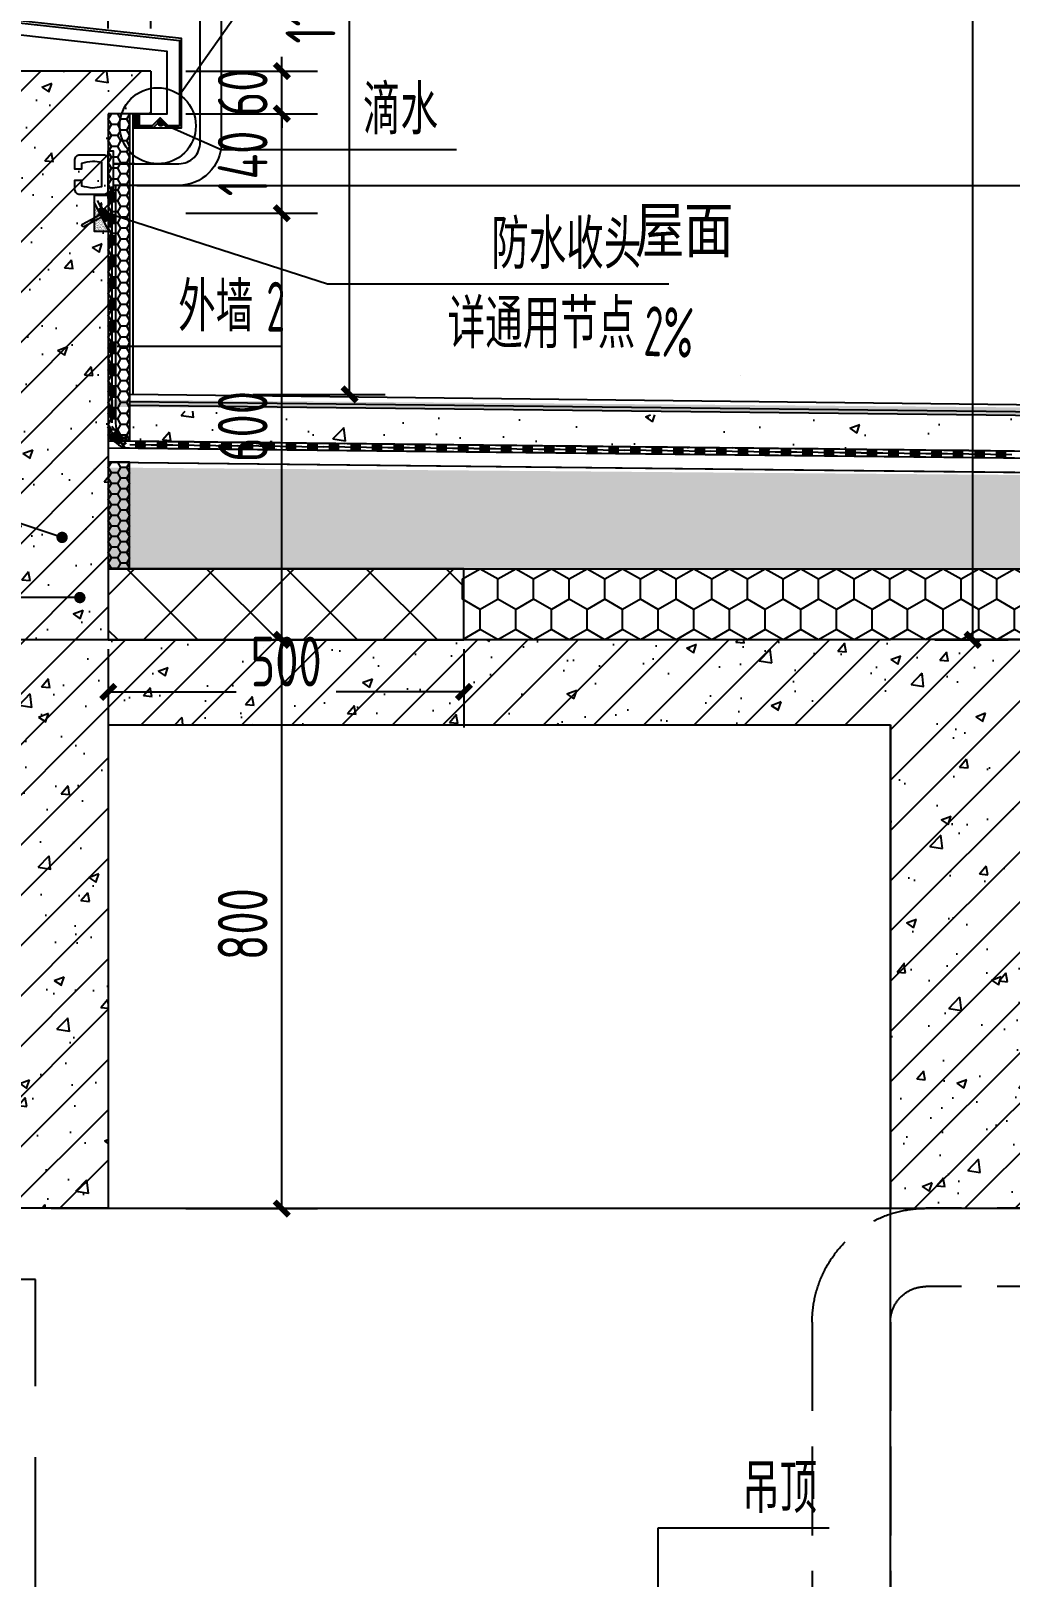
# Model space of a CAD drawing. Extents: x 198753 to 882193, y -399300 to 132460.
# Drawn here: x 381779 to 383156, y -191102 to -188927 of the extents above; entities that cross this region are included whole.
import ezdxf
from ezdxf.enums import TextEntityAlignment as Align

# ---------------------------------------------------------------- set-up
doc = ezdxf.new("R2010")
doc.units = 0
doc.header["$LTSCALE"] = 1000
doc.header["$MEASUREMENT"] = 0
doc.linetypes.add('DASH', pattern=[0.35, 0.25, -0.1])
doc.linetypes.add('DOTE', pattern=[2.42, 2, -0.2, 0.02, -0.2])
for name, color, linetype in [('00-图签', 7, 'Continuous'), ('01-标注_尺寸', 124, 'Continuous'), ('01-标注_符号', 200, 'Continuous'), ('02-TEXT_标注', 130, 'Continuous'), ('05-填充_天正', 26, 'Continuous'), ('A-0-房间名称', 7, 'Continuous'), ('A-D-金属剖线', 200, 'Continuous'), ('A-E_栏杆', 232, 'Continuous'), ('A-O_屋面', 201, 'Continuous'), ('A-O_防水层', 222, 'Continuous'), ('A-STR-面层', 191, 'Continuous'), ('A-SUR_保温', 222, 'Continuous'), ('A-TECH_结构', 21, 'Continuous'), ('A_AXIS-轴线', 36, 'DOTE'), ('A_STR-砼墙', 51, 'Continuous'), ('A_STR-砼柱', 51, 'Continuous'), ('D_铝板', 181, 'Continuous')]:
    doc.layers.add(name, color=color, linetype=linetype)
doc.styles.add('_TCH_DIM', font='ROS1', dxfattribs={"width": 0.8, "bigfont": 'JD'})
doc.styles.add('_TCH_DIM_T3', font='ROS1', dxfattribs={"width": 0.8, "bigfont": 'JD'})
doc.styles.add('_TCH_LABEL', font='STXIHEI.TTF', dxfattribs={"width": 0.75})
doc.styles.add('_TCH_SPACE', font='STXIHEI.TTF', dxfattribs={"width": 0.75, "height": 5})
doc.dimstyles.new('_TCH_ARCH&&20', dxfattribs={"dimtxt": 70, "dimasz": 20, "dimexe": 50, "dimexo": 60, "dimgap": 20, "dimtad": 1, "dimdec": 0, "dimzin": 0, "dimdsep": 46, "dimtxsty": '_TCH_DIM_T3', "dimblk": 'ARCHTICK', "dimcen": 0.09, "dimclrt": 4, "dimazin": 2, "dimtfac": 1, "dimtdec": 0, "dimtix": 1, "dimtmove": 2, "dimatfit": 3, "dimfxl": 0, "dimtolj": 1, "dimtzin": 0, "dimarcsym": 0})
pattern_1 = [(45, (0, 0), (-35.355339, 35.355339), []), (50, (0, 0), (143.452037, -12.550427), [15, -165]), (355, (0, 0), (-27.750267, 150.438427), [12, -132]), (100.4514, (11.95, -1.05), (115.701876, 137.88791), [12.74804, -140.22842]), (46.1842, (0, 40), (213.44821, -33.1038), [22.5, -247.5]), (96.6356, (17.79, 37.24), (186.93254, 194.82357), [19.12206, -210.3426]), (351.1842, (0, 40), (186.93239, 194.82372), [18, -198]), (21, (20, 30), (119.38141, -80.523778), [15, -165]), (326, (20, 30), (48.663066, 145.03001), [12, -132]), (71.4514, (29.95, 23.29), (168.044526, 64.5061), [12.74804, -140.22842]), (37.5, (0, 0), (2.431971, 66.578771), [0, -130.4, 0, -134, 0, -132.5]), (7.5, (0, 0), (52.613907, 78.882342), [0, -76.4, 0, -127.4, 0, -50.5]), (327.5, (-44.6, 0), (106.764487, -4.5109743), [0, -50, 0, -156, 0, -207]), (317.5, (-64.6, 0), (116.637234, 20.020996), [0, -65, 0, -103.6, 0, -147])]

# ---------------------------------------------------------------- blocks, each defined once
blk = doc.blocks.new('_ArchTick')
at = {"color": 0, "linetype": 'ByBlock', "const_width": 0.4}
blk.add_lwpolyline([(-0.5, -0.5), (0.5, 0.5)], dxfattribs=at)
blk = doc.blocks.new('*D2115')
at = {"layer": '01-标注_尺寸', "color": 0, "lineweight": -2, "transparency": 16777216}
for p, q in [((0, -13.3), (0, -123.3)), ((500, -13.3), (500, -123.3)), ((0, -73.3), (179.6, -73.3)), ((500, -73.3), (320.4, -73.3))]:
    blk.add_line(p, q, dxfattribs=at)
at = {"layer": 'Defpoints', "color": 0, "transparency": 16777216}
for p in [(0, 46.7), (500, 46.7), (500, -73.3)]:
    blk.add_point(p, dxfattribs=at)
at = {"layer": '01-标注_尺寸', "color": 0, "lineweight": -2, "transparency": 16777216, "xscale": 20, "yscale": 20, "zscale": 20, "rotation": 180}
blk.add_blockref('_ArchTick', (0, -73.3), dxfattribs=at)
at = {"layer": '01-标注_尺寸', "color": 0, "lineweight": -2, "transparency": 16777216, "xscale": 20, "yscale": 20, "zscale": 20}
blk.add_blockref('_ArchTick', (500, -73.3), dxfattribs=at)
at = {"layer": '01-标注_尺寸', "color": 4, "transparency": 16777216, "insert": (250, -30.6), "char_height": 70, "attachment_point": 5, "style": '_TCH_DIM_T3'}
blk.add_mtext('\\A1;500', dxfattribs=at)
blk = doc.blocks.new('$LinePat$聚苯板')
at = {"color": 0}
for p, q in [((14.8, -8.6), (0, 0)), ((29.7, 0), (14.8, -8.6)), ((14.8, -8.6), (14.8, -25.7)), ((14.8, -25.7), (0, -34.3)), ((29.7, -34.3), (14.8, -25.7)), ((0, -34.3), (0, -51.4)), ((0, -51.4), (14.8, -60)), ((14.8, -60), (29.7, -51.4))]:
    blk.add_line(p, q, dxfattribs=at)
blk = doc.blocks.new('$LinePat$防水层2')
at = {"color": 0}
blk.add_line((0, 0), (600, 0), dxfattribs=at)
blk.add_solid([(150, 0), (450, 0), (150, -100), (450, -100)], dxfattribs=at)
blk = doc.blocks.new('iutgoire')
at = {"layer": '01-标注_符号'}
for p, q in [((278.3, -73.3), (497.4, 237.6)), ((497.4, 237.6), (1111.1, 237.6)), ((1311.1, 237.6), (1111.1, 237.6)), ((251.9, -112.9), (336.9, -150.1)), ((336.9, -150.1), (667.8, -150.1))]:
    blk.add_line(p, q, dxfattribs=at)
blk.add_lwpolyline([(-6.6, 80.1, 0, 0, 0), (123.4, 64, 16, 0, 0), (182.9, 56.6, 0, 0, 0)], format="xyseb", dxfattribs=at)
at = {"layer": '01-标注_符号', "const_width": 5.33}
blk.add_lwpolyline([(249.5, -111.8, 1), (254.3, -114, 1)], format="xyb", close=True, dxfattribs=at)
at = {"layer": '01-标注_符号'}
for centre, radius in [((1211.1, 237.6), 100), ((247.5, -117), 53.5)]:
    blk.add_circle(centre, radius, dxfattribs=at)
at = {"layer": 'A-D-金属剖线', "const_width": 10}
for points in [[(-117, 50.3), (-117, 30.3)], [(218, -100), (218, -120)]]:
    blk.add_lwpolyline(points, dxfattribs=at)
at = {"layer": 'A-D-金属剖线'}
for points in [[(213, -120), (281, -120), (281, 5.9), (-122, 50)], [(-122, 47.1), (278, 3.2), (278, -117)], [(213, -100), (261, -100), (261, -12.5), (-122, 30.3)], [(278, -117), (262.2, -117), (251, -105.8), (239.8, -117), (213, -117)], [(281, -120), (261, -120), (251, -110), (241, -120), (213, -120)]]:
    blk.add_lwpolyline(points, dxfattribs=at)
at = {"layer": '02-TEXT_标注', "style": '_TCH_DIM'}
for s, height, width, p in [('女儿墙上封铝板做法', 69.46, 0.8, (545.3, 263.4)), ('参', 69.5, 0.8, (804.1, 146.6)), ('97J103-1', 70, 0.64, (866.1, 146.6)), ('滴水', 69.46, 0.8, (536.1, -129.1))]:
    blk.add_text(s, height=height, dxfattribs=dict(at, width=width)).set_placement(p)
for s, p, p2 in [('-', (1197, 256), (1225.3, 256)), ('8', (1197, 166.2), (1225.3, 166.2))]:
    blk.add_text(s, height=53, dxfattribs=at).set_placement(p, p2, align=Align.FIT)
at = {"layer": '02-TEXT_标注', "style": '_TCH_DIM', "width": 0.64}
blk.add_text('10%', height=70, rotation=352.9353, dxfattribs=at).set_placement((50, 94.2))
blk = doc.blocks.new('*D2165')
at = {"layer": '01-标注_尺寸', "color": 0, "lineweight": -2, "transparency": 16777216}
for p, q in [((203.3, 940.8), (389.4, 940.8)), ((339.4, -159.2), (339.4, 940.8)), ((203.3, -159.2), (389.4, -159.2))]:
    blk.add_line(p, q, dxfattribs=at)
at = {"layer": 'Defpoints', "color": 0, "transparency": 16777216}
for p in [(143.3, 940.8), (339.4, 940.8), (143.3, -159.2)]:
    blk.add_point(p, dxfattribs=at)
at = {"layer": '01-标注_尺寸', "color": 0, "lineweight": -2, "transparency": 16777216, "xscale": 20, "yscale": 20, "zscale": 20}
for p, rotation in [((339.4, 940.8), 90), ((339.4, -159.2), 270)]:
    blk.add_blockref('_ArchTick', p, dxfattribs=dict(at, rotation=rotation))
at = {"layer": '01-标注_尺寸', "color": 4, "transparency": 16777216, "insert": (284.4, 390.8), "char_height": 70, "attachment_point": 5, "rotation": 90, "style": '_TCH_DIM_T3'}
blk.add_mtext('\\A1;1100', dxfattribs=at)
blk = doc.blocks.new('*U293')
at = {"layer": 'A-STR-面层', "linetype": 'DASH', "ltscale": 0.5}
for points in [[(7893.7, 16587.4), (7954.2, 16587.4), (8038.7, 16441.1), (8038.7, 15702.4, 0.414214), (8198.7, 15542.4), (8948.7, 15542.4, -0.414214), (8998.7, 15492.4), (8998.7, 2069.7, 0.414214), (9158.7, 1909.7), (9808.7, 1909.7)], [(8293.7, 16587.4), (8233.2, 16587.4), (8148.7, 16441.1), (8148.7, 15702.4, 0.414214), (8198.7, 15652.4), (8948.7, 15652.4, -0.414214), (9108.7, 15492.4), (9108.7, 2069.7, 0.414214), (9158.7, 2019.7), (9808.7, 2019.7)]]:
    blk.add_lwpolyline(points, format="xyb", dxfattribs=at)
blk = doc.blocks.new('dsafdsg')
for p, q in [((-2.4, -1.8), (-4, 4)), ((-4, 4), (6.3, -6.1)), ((0.5, -4.6), (6.3, -6.1))]:
    blk.add_line(p, q)
for points in [[(-10.7, 8.9), (-10.6, 4.8), (7.3, -12.6), (11.2, -12.3)], [(-9.7, 8.9), (-9.6, 5.2), (-4.9, 0.6)], [(-26.5, -29.5), (-26.6, -26.7), (-2.4, -1.8), (0.5, -4.6), (-23.7, -29.5), (-26.5, -29.5)], [(-4.2, -0.1), (2.3, -6.3)], [(3, -7), (7.7, -11.6), (11.2, -11.3)]]:
    blk.add_lwpolyline(points)
for centre, start, end in [((-10.2, 8.9), 0.813, 180.813), ((-4.5, 0.3), 315.813, 135.813), ((2.7, -6.7), 315.813, 135.813), ((11.2, -11.8), 270.813, 90.813)]:
    blk.add_arc(centre, 0.5, start, end)
blk = doc.blocks.new('*D1774')
at = {"layer": '01-标注_尺寸', "color": 0, "lineweight": -2, "transparency": 16777216}
for p, q in [((383050, -187283.3), (383153.3, -187283.3)), ((383103.3, -189783.7), (383103.3, -187283.3)), ((383050, -189783.7), (383153.3, -189783.7))]:
    blk.add_line(p, q, dxfattribs=at)
at = {"layer": 'Defpoints', "color": 0, "transparency": 16777216}
for p in [(382990, -187283.3), (383103.3, -187283.3), (382990, -189783.7)]:
    blk.add_point(p, dxfattribs=at)
at = {"layer": '01-标注_尺寸', "color": 0, "lineweight": -2, "transparency": 16777216, "xscale": 20, "yscale": 20, "zscale": 20}
for p, rotation in [((383103.3, -187283.3), 90), ((383103.3, -189783.7), 270)]:
    blk.add_blockref('_ArchTick', p, dxfattribs=dict(at, rotation=rotation))
at = {"layer": '01-标注_尺寸', "color": 4, "transparency": 16777216, "insert": (383048.3, -188533.5), "char_height": 70, "attachment_point": 5, "rotation": 90, "style": '_TCH_DIM_T3'}
blk.add_mtext('\\A1;2500', dxfattribs=at)
blk = doc.blocks.new('*D1775')
at = {"layer": '01-标注_尺寸', "color": 0, "lineweight": -2, "transparency": 16777216}
for p, q in [((381996.5, -189783.7), (382181.7, -189783.7)), ((382131.7, -190583.7), (382131.7, -189783.7)), ((381996.5, -190583.7), (382181.7, -190583.7))]:
    blk.add_line(p, q, dxfattribs=at)
at = {"layer": 'Defpoints', "color": 0, "transparency": 16777216}
for p in [(381936.5, -189783.7), (382131.7, -189783.7), (381936.5, -190583.7)]:
    blk.add_point(p, dxfattribs=at)
at = {"layer": '01-标注_尺寸', "color": 0, "lineweight": -2, "transparency": 16777216, "xscale": 20, "yscale": 20, "zscale": 20}
for p, rotation in [((382131.7, -189783.7), 90), ((382131.7, -190583.7), 270)]:
    blk.add_blockref('_ArchTick', p, dxfattribs=dict(at, rotation=rotation))
at = {"layer": '01-标注_尺寸', "color": 4, "transparency": 16777216, "insert": (382076.7, -190183.7), "char_height": 70, "attachment_point": 5, "rotation": 90, "style": '_TCH_DIM_T3'}
blk.add_mtext('\\A1;800', dxfattribs=at)
blk = doc.blocks.new('*D1776')
at = {"layer": '01-标注_尺寸', "color": 0, "lineweight": -2, "transparency": 16777216}
for p, q in [((381996.5, -189183.7), (382181.7, -189183.7)), ((382131.7, -189783.7), (382131.7, -189183.7)), ((381996.5, -189783.7), (382181.7, -189783.7))]:
    blk.add_line(p, q, dxfattribs=at)
at = {"layer": 'Defpoints', "color": 0, "transparency": 16777216}
for p in [(381936.5, -189183.7), (382131.7, -189183.7), (381936.5, -189783.7)]:
    blk.add_point(p, dxfattribs=at)
at = {"layer": '01-标注_尺寸', "color": 0, "lineweight": -2, "transparency": 16777216, "xscale": 20, "yscale": 20, "zscale": 20}
for p, rotation in [((382131.7, -189183.7), 90), ((382131.7, -189783.7), 270)]:
    blk.add_blockref('_ArchTick', p, dxfattribs=dict(at, rotation=rotation))
at = {"layer": '01-标注_尺寸', "color": 4, "transparency": 16777216, "insert": (382076.7, -189483.7), "char_height": 70, "attachment_point": 5, "rotation": 90, "style": '_TCH_DIM_T3'}
blk.add_mtext('\\A1;600', dxfattribs=at)
blk = doc.blocks.new('*D1777')
at = {"layer": '01-标注_尺寸', "color": 0, "lineweight": -2, "transparency": 16777216}
for p, q in [((381996.5, -189043.7), (382181.7, -189043.7)), ((382131.7, -189183.7), (382131.7, -189043.7)), ((381996.5, -189183.7), (382181.7, -189183.7))]:
    blk.add_line(p, q, dxfattribs=at)
at = {"layer": 'Defpoints', "color": 0, "transparency": 16777216}
for p in [(381936.5, -189043.7), (382131.7, -189043.7), (381936.5, -189183.7)]:
    blk.add_point(p, dxfattribs=at)
at = {"layer": '01-标注_尺寸', "color": 0, "lineweight": -2, "transparency": 16777216, "xscale": 20, "yscale": 20, "zscale": 20}
for p, rotation in [((382131.7, -189043.7), 90), ((382131.7, -189183.7), 270)]:
    blk.add_blockref('_ArchTick', p, dxfattribs=dict(at, rotation=rotation))
at = {"layer": '01-标注_尺寸', "color": 4, "transparency": 16777216, "insert": (382076.7, -189113.7), "char_height": 70, "attachment_point": 5, "rotation": 90, "style": '_TCH_DIM_T3'}
blk.add_mtext('\\A1;140', dxfattribs=at)
blk = doc.blocks.new('*D1778')
at = {"layer": '01-标注_尺寸', "color": 0, "lineweight": -2, "transparency": 16777216}
for p, q in [((382131.7, -188983.7), (382131.7, -188963.7)), ((381996.5, -188983.7), (382181.7, -188983.7)), ((382131.7, -189043.7), (382131.7, -188983.7)), ((381996.5, -189043.7), (382181.7, -189043.7)), ((382131.7, -189043.7), (382131.7, -189063.7))]:
    blk.add_line(p, q, dxfattribs=at)
at = {"layer": 'Defpoints', "color": 0, "transparency": 16777216}
for p in [(381936.5, -188983.7), (382131.7, -188983.7), (381936.5, -189043.7)]:
    blk.add_point(p, dxfattribs=at)
at = {"layer": '01-标注_尺寸', "color": 0, "lineweight": -2, "transparency": 16777216, "xscale": 20, "yscale": 20, "zscale": 20}
for p, rotation in [((382131.7, -188983.7), 270), ((382131.7, -189043.7), 90)]:
    blk.add_blockref('_ArchTick', p, dxfattribs=dict(at, rotation=rotation))
at = {"layer": '01-标注_尺寸', "color": 4, "transparency": 16777216, "insert": (382076.7, -189013.7), "char_height": 70, "attachment_point": 5, "rotation": 90, "style": '_TCH_DIM_T3'}
blk.add_mtext('\\A1;60', dxfattribs=at)
blk = doc.blocks.new('*D2057')
at = {"layer": '01-标注_尺寸', "color": 0, "lineweight": -2, "transparency": 16777216}
for p, q in [((381687.5, -188923.7), (381687.5, -188714.1)), ((381887.7, -188923.7), (381887.7, -188714.1)), ((381687.5, -188764.1), (381887.7, -188764.1))]:
    blk.add_line(p, q, dxfattribs=at)
at = {"layer": 'Defpoints', "color": 0, "transparency": 16777216}
for p in [(381887.7, -188764.1), (381687.5, -188983.7), (381887.7, -188983.7)]:
    blk.add_point(p, dxfattribs=at)
at = {"layer": '01-标注_尺寸', "color": 0, "lineweight": -2, "transparency": 16777216, "xscale": 20, "yscale": 20, "zscale": 20, "rotation": 180}
blk.add_blockref('_ArchTick', (381687.5, -188764.1), dxfattribs=at)
at = {"layer": '01-标注_尺寸', "color": 0, "lineweight": -2, "transparency": 16777216, "xscale": 20, "yscale": 20, "zscale": 20}
blk.add_blockref('_ArchTick', (381887.7, -188764.1), dxfattribs=at)
at = {"layer": '01-标注_尺寸', "color": 4, "transparency": 16777216, "insert": (381787.6, -188709.1), "char_height": 70, "attachment_point": 5, "style": '_TCH_DIM_T3'}
blk.add_mtext('\\A1;200', dxfattribs=at)
blk = doc.blocks.new('*D2058')
at = {"layer": '01-标注_尺寸', "color": 0, "lineweight": -2, "transparency": 16777216}
for p, q in [((381887.7, -188923.7), (381887.7, -188714.1)), ((381947.7, -188923.7), (381947.7, -188714.1)), ((381887.7, -188764.1), (381867.7, -188764.1)), ((381887.7, -188764.1), (381947.7, -188764.1)), ((381947.7, -188764.1), (381967.7, -188764.1))]:
    blk.add_line(p, q, dxfattribs=at)
at = {"layer": 'Defpoints', "color": 0, "transparency": 16777216}
for p in [(381947.7, -188764.1), (381887.7, -188983.7), (381947.7, -188983.7)]:
    blk.add_point(p, dxfattribs=at)
at = {"layer": '01-标注_尺寸', "color": 0, "lineweight": -2, "transparency": 16777216, "xscale": 20, "yscale": 20, "zscale": 20}
blk.add_blockref('_ArchTick', (381887.7, -188764.1), dxfattribs=at)
at = {"layer": '01-标注_尺寸', "color": 0, "lineweight": -2, "transparency": 16777216, "xscale": 20, "yscale": 20, "zscale": 20, "rotation": 180}
blk.add_blockref('_ArchTick', (381947.7, -188764.1), dxfattribs=at)
at = {"layer": '01-标注_尺寸', "color": 4, "transparency": 16777216, "insert": (381917.7, -188709.1), "char_height": 70, "attachment_point": 5, "style": '_TCH_DIM_T3'}
blk.add_mtext('\\A1;60', dxfattribs=at)
blk = doc.blocks.new('dfsgfdgh')
at = {"transparency": 33554641}
h = blk.add_hatch(dxfattribs=at)
h.set_pattern_fill('ANSI37', color=26, scale=50)
h.set_pattern_definition([(45, (4580, -17100), (-56.1266, 56.1266), []), (135, (4580, -17100), (-56.1266, -56.1266), [])])
h.paths.add_polyline_path([(0, 0), (500, 0), (500, 100), (0, 100)])
at = {"color": 26}
blk.add_lwpolyline([(0, 0), (500, 0), (500, 100), (0, 100)], close=True, dxfattribs=at)
at = {"layer": '01-标注_尺寸'}
dim = blk.add_linear_dim(base=(500, -73.3), p1=(0, 46.7), p2=(500, 46.7), angle=360, dimstyle='_TCH_ARCH&&20', dxfattribs=at)
dim.commit()
dim.dimension.update_dxf_attribs({"geometry": '*D2115', "text_midpoint": (250, -30.6), "dimtype": 161})
blk = doc.blocks.new('JDLASKJDLAKSDJ')
at = {"layer": '05-填充_天正'}
h = blk.add_hatch(dxfattribs=at)
h.set_pattern_fill('钢筋混凝土', color=256, scale=20, style=0)
h.set_pattern_definition(pattern_1)
h.paths.add_polyline_path([(384942.8, -188983.7), (384942.8, -189043.7), (385202.8, -189043.7), (385202.8, -188983.7)])
h = blk.add_hatch(dxfattribs=at)
h.set_pattern_fill('钢筋混凝土', color=256, scale=20, style=0)
h.set_pattern_definition(pattern_1)
h.paths.add_polyline_path([(385142.8, -189043.7), (384942.8, -189043.7), (384942.8, -189903.4), (385042.7, -189873.4), (385142.8, -189783.4)])
h = blk.add_hatch(dxfattribs=at)
h.set_pattern_fill('钢筋混凝土', color=256, scale=20, style=0)
h.set_pattern_definition(pattern_1)
h.paths.add_polyline_path([(386242.6, -189903.4), (386242.6, -189783.4), (385142.8, -189783.4), (385042.7, -189873.4), (385142.6, -189903.4)])
h = blk.add_hatch(dxfattribs=at)
h.set_pattern_fill('钢筋混凝土', color=256, scale=20, style=0)
h.set_pattern_definition(pattern_1)
h.paths.add_polyline_path([(386942.6, -190583.4), (386942.6, -189783.4), (386242.6, -189783.4), (386242.6, -190583.4)])
h = blk.add_hatch(dxfattribs=at)
h.set_pattern_fill('钢筋混凝土', color=256, scale=20, style=0)
h.set_pattern_definition(pattern_1)
h.paths.add_polyline_path([(385042.7, -189873.4), (384942.6, -189903.4), (384942.6, -190583.4), (385142.6, -190583.4), (385142.6, -189903.4)])
at = {"layer": 'A-SUR_保温'}
h = blk.add_hatch(dxfattribs=at)
h.set_pattern_fill('ANSI36', color=26, scale=10)
h.set_pattern_definition([(45, (296205.495, 212648.722), (8.4189901, 30.8696304), [39.6875, -7.9375, 0, -7.9375])])
h.paths.add_polyline_path([(385142.6, -189446.1), (385142.6, -189456.1), (387744.8, -189477.7), (387744.8, -189467.7)])
h = blk.add_hatch(dxfattribs=at)
h.set_pattern_fill('混凝土', color=26, scale=20)
h.set_pattern_definition([(50, (-90847.27, 105849.17), (143.452037, -12.550427), [15, -165]), (355, (-90847.27, 105849.17), (-27.750267, 150.438427), [12, -132]), (100.4514, (-90835.31, 105848.12), (115.701876, 137.88791), [12.748038, -140.228422]), (46.1842, (-90847.27, 105889.17), (213.44821, -33.103803), [22.5, -247.5]), (96.6356, (-90829.48, 105886.4), (186.93254, 194.823574), [19.12206, -210.3426]), (351.1842, (-90847.27, 105889.17), (186.93239, 194.82372), [18, -198]), (21, (-90827.27, 105879.17), (119.38141, -80.523778), [15, -165]), (326, (-90827.27, 105879.17), (48.663066, 145.03001), [12, -132]), (71.4514, (-90817.32, 105872.46), (168.044526, 64.5061), [12.748038, -140.228422]), (37.5, (-90847.267, 105849.167), (2.431971, 66.578771), [0, -130.4, 0, -134, 0, -132.5]), (7.5, (-90847.27, 105849.17), (52.6139075, 78.882342), [0, -76.4, 0, -127.4, 0, -50.5]), (327.5, (-90891.867, 105849.167), (106.764487, -4.5109743), [0, -50, 0, -156, 0, -207]), (317.5, (-90911.87, 105849.17), (116.637234, 20.020996), [0, -65, 0, -103.6, 0, -147])])
h.paths.add_polyline_path([(385142.6, -189461.1), (385142.6, -189511.4), (387744.8, -189532.7), (387744.8, -189482.6)])
h = blk.add_hatch(dxfattribs=at)
h.set_pattern_fill('加气混凝土', color=26, scale=20)
h.set_pattern_definition([(0, (417928.04, 208365.67), (120, 240), [0, -240]), (0, (417787.64, 208333.27), (120, 240), [0, -240]), (0, (417865.64, 208330.87), (120, 240), [0, -240]), (0, (417950.84, 208401.67), (120, 240), [0, -240]), (0, (417851.24, 208318.87), (120, 240), [0, -240]), (0, (417974.84, 208552.87), (120, 240), [0, -240]), (0, (417901.64, 208533.67), (120, 240), [0, -240]), (0, (417940.04, 208503.67), (120, 240), [0, -240]), (0, (417744.44, 208498.87), (120, 240), [0, -240]), (0, (417862.04, 208488.07), (120, 240), [0, -240]), (0, (417816.44, 208426.87), (120, 240), [0, -240]), (0, (417818.84, 208336.87), (120, 240), [0, -240]), (0, (417908.84, 208327.27), (120, 240), [0, -240]), (0, (417974.84, 208432.87), (120, 240), [0, -240]), (0, (417750.44, 208395.67), (120, 240), [0, -240]), (0, (417770.84, 208436.47), (120, 240), [0, -240]), (0, (417864.44, 208419.67), (120, 240), [0, -240]), (0, (417830.84, 208384.87), (120, 240), [0, -240]), (0, (417811.64, 208464.07), (120, 240), [0, -240]), (0, (417841.64, 208554.07), (120, 240), [0, -240]), (0, (417760.04, 208345.27), (120, 240), [0, -240]), (0, (417892.04, 208504.87), (120, 240), [0, -240]), (0, (417780.44, 208508.47), (120, 240), [0, -240]), (0, (417761.24, 208539.67), (120, 240), [0, -240]), (130.601294, (417960.093, 208477.726), (-599.99999337, 720.00000315), [10.53662, -4414.8444]), (18.434949, (417942.95, 208482.298), (599.9999978, 239.9999982), [10.8421, -1507.05116]), (90, (417942.95, 208472.01), (120, 240), [10.28571, -469.71426]), (161.565051, (417953.235, 208468.584), (-600.000003, 239.999982), [10.8421, -1507.05116]), (53.130102, (417953.235, 208468.584), (120, 240), [11.42857, -1188.5714]), (135, (417962.38, 208346.3), (-120.000015, 239.999984), [9.69746, -669.12504]), (45, (417948.66, 208346.3), (120, 239.999999), [9.69746, -669.12504]), (135, (417955.52, 208339.44), (-120.000015, 239.999984), [9.69746, -669.12504]), (45, (417955.52, 208339.44), (120, 239.999999), [9.69746, -669.12504]), (116.56505, (417846.95, 208507.44), (-2e-05, 479.99999), [12.77753, -255.5506]), (180, (417841.24, 208518.87), (-120, 240), [13.71429, -226.2857]), (63.43495, (417821.8, 208507.44), (1e-06, 480), [12.77753, -255.5506]), (116.56505, (417827.52, 208496.01), (-2e-05, 479.99999), [12.77753, -255.5506]), (0, (417827.52, 208496.01), (120, 240), [13.71429, -226.2857]), (63.43495, (417841.24, 208496.01), (1e-06, 480), [12.77753, -255.5506]), (107.102728, (417937.2355, 208426.298), (-359.99998624, 1200.00000194), [15.54454, -6513.161]), (143.972626, (417932.664, 208441.155), (-2279.9999711, 1679.9999981), [15.54454, -3248.808]), (180, (417920.1, 208450.3), (-120, 240), [14.85714, -225.14284]), (36.0273733, (417892.664, 208441.155), (2279.99998315, 1679.9999819), [15.54454, -3248.808]), (71.565051, (417888.093, 208427.44), (360.000002, 1199.999998), [14.45613, -1503.43712]), (107.102728, (417892.664, 208412.584), (-359.99998624, 1200.00000194), [15.54454, -6513.161]), (143.972626, (417905.235, 208403.44), (-2279.9999711, 1679.9999981), [15.54454, -3248.808]), (0, (417905.24, 208403.44), (120, 240), [14.85714, -225.14284]), (36.0273733, (417920.093, 208403.44), (2279.99998315, 1679.9999819), [15.54454, -3248.808]), (71.565051, (417932.664, 208412.584), (360.000002, 1199.999998), [14.45613, -1503.43712]), (150.255118, (417939.52, 208538.298), (-360.0000009, 239.999997), [9.21401, -1925.72784]), (90, (417931.52, 208533.73), (120, 240), [9.14286, -470.8571]), (29.744881, (417931.52, 208533.726), (360.0000002, 239.9999989), [9.21401, -1925.72784]), (116.56505, (417883.52, 208368.01), (-2e-05, 479.99999), [12.77753, -255.5506]), (168.690067, (417877.807, 208379.44), (-1080.0000008, 239.999994), [11.6549, -2435.8742]), (41.185925, (417857.235, 208373.726), (2999.99998182, 2639.9999769), [12.14874, -5090.3208]), (90, (417857.24, 208362.3), (120, 240), [11.42857, -468.5714]), (138.814074, (417866.378, 208354.298), (-2999.99994668, 2640.0000168), [12.14874, -5090.3208]), (16.6992442, (417866.378, 208354.298), (3959.9999702, 1199.99998743), [11.93178, -4999.415]), (60.945396, (417877.807, 208357.726), (119.99999968, 239.99999788), [11.76643, -4930.1358]), (109.983106, (417782.95, 208468.584), (-600.00000226, 1679.99999555), [13.3768, -5604.879]), (155.556045, (417778.378, 208481.155), (-1560.00000595, 719.99998504), [13.8092, -5786.0526]), (24.4439547, (417753.235, 208481.155), (1560.00000078, 719.99999654), [13.8092, -5786.0526]), (70.0168934, (417748.664, 208468.584), (600.0000018, 1679.99999583), [13.3768, -5604.879]), (109.983106, (417753.235, 208456.012), (-600.00000226, 1679.99999555), [13.3768, -5604.879]), (160.016893, (417765.807, 208451.44), (-600.0000004, 239.9999891), [13.3768, -2795.751]), (19.9831065, (417765.807, 208451.44), (599.9999967, 239.9999996), [13.3768, -2795.751]), (70.0168934, (417778.378, 208456.012), (600.0000018, 1679.99999583), [13.3768, -5604.879]), (122.005383, (417872.093, 208446.87), (-120.0000161, 239.9999877), [10.78169, -2253.3736]), (18.434949, (417856.093, 208452.584), (599.9999978, 239.9999982), [10.8421, -1507.05116]), (90, (417856.09, 208442.3), (120, 240), [10.28571, -469.71426]), (161.565051, (417866.38, 208438.87), (-600.000003, 239.999982), [10.8421, -1507.05116]), (54.462322, (417866.378, 208438.87), (839.9999988, 1199.9999982), [9.83123, -4119.2846]), (116.56505, (417802.38, 208388.58), (-2e-05, 479.99999), [12.77753, -255.5506]), (180, (417796.66, 208400.01), (-120, 240), [12.57143, -227.42856]), (59.0362434, (417777.235, 208388.584), (120.0000004, 239.9999988), [13.32789, -2785.5288]), (120.963756, (417784.093, 208377.155), (-120.0000164, 239.999989), [13.32789, -2785.5288]), (0, (417784.1, 208377.16), (120, 240), [12.57143, -227.42856]), (63.43495, (417796.66, 208377.16), (1e-06, 480), [12.77753, -255.5506])])
h.paths.add_polyline_path([(385142.6, -189541.4), (385142.6, -189683.5), (387744.8, -189683.7), (387744.8, -189562.7)])
at = {"layer": '01-标注_符号'}
for p, q in [((385077.8, -189639.7), (384642.8, -189495.7)), ((385102.8, -189724.3), (384642.8, -189724.3)), ((385915.9, -191179.4), (385915.9, -191032.9)), ((385915.9, -191032.9), (386156.4, -191032.9))]:
    blk.add_line(p, q, dxfattribs=at)
blk.add_lwpolyline([(385386.2, -189371.1), (385155.4, -189371.1)], dxfattribs=at)
blk.add_lwpolyline([(385812.6, -189401.1, 0, 0, 0), (385972.2, -189408.6, 16, 0, 0), (386032.1, -189411.5, 0, 0, 0)], format="xyseb", dxfattribs=at)
at = {"layer": '01-标注_符号', "const_width": 8}
for points in [[(385081.6, -189640.9, 1), (385074, -189638.4, 1)], [(385106.8, -189724.3, 1), (385098.8, -189724.3, 1)]]:
    blk.add_lwpolyline(points, format="xyb", close=True, dxfattribs=at)
at = {"layer": 'A-O_屋面'}
for p, q in [((385172.8, -189438.4), (387744.8, -189467.7)), ((385172.8, -189448.4), (387744.8, -189477.7)), ((385172.8, -189453.5), (387744.8, -189482.6)), ((385142.8, -189533.7), (387744.8, -189562.7))]:
    blk.add_line(p, q, dxfattribs=at)
for points in [[(385142.8, -189513.7), (387744.8, -189542.7)], [(385142.9, -189503.7), (387744.8, -189532.7)], [(385142.8, -189533.7), (387744.8, -189562.7)], [(385142.8, -189683.7), (387744.8, -189683.7)]]:
    blk.add_lwpolyline(points, dxfattribs=at)
at = {"layer": 'A-O_防水层'}
for points in [[(385142.8, -189043.7), (385142.8, -189478.7, 0.450127), (385172.8, -189513.9), (387744.8, -189542.8)], [(385152.8, -189146.3), (385152.8, -189478.7, 0.330591), (385172.8, -189503.9), (387744.8, -189532.8)]]:
    blk.add_lwpolyline(points, format="xyb", dxfattribs=at)
at = {"layer": 'A-STR-面层', "linetype": 'DASH'}
blk.add_lwpolyline([(387744.8, -191183.4), (385040.5, -191183.4), (385040.5, -190683.7), (384840.5, -190683.7)], dxfattribs=at)
at = {"layer": 'A-SUR_保温'}
for points in [[(385172.8, -189043.7), (385172.8, -189503.7)], [(385177.8, -189438.5), (385177.8, -189043.7)]]:
    blk.add_lwpolyline(points, dxfattribs=at)
at = {"layer": 'A-SUR_保温', "color": 26}
blk.add_lwpolyline([(385142.8, -189683.7), (385172.8, -189683.7), (385172.8, -189533.7), (385142.8, -189533.7), (385142.8, -189683.7)], dxfattribs=at)
at = {"layer": 'A-TECH_结构'}
for p, q in [((386242.6, -191346.9), (386242.6, -189903.4)), ((385062.6, -190583.4), (386242.6, -190583.4))]:
    blk.add_line(p, q, dxfattribs=at)
at = {"layer": 'A_STR-砼墙'}
for p, q in [((385202.8, -188983.7), (384942.8, -188983.7)), ((385202.8, -188983.7), (385202.8, -189043.7)), ((385142.8, -189043.7), (385142.8, -189783.4)), ((385202.8, -189043.7), (385142.8, -189043.7)), ((385142.8, -189783.4), (386242.6, -189783.4)), ((385142.6, -189903.4), (385142.6, -190583.4)), ((385142.6, -189903.4), (386242.6, -189903.4)), ((385142.6, -190583.4), (384942.6, -190583.4))]:
    blk.add_line(p, q, dxfattribs=at)
at = {"layer": 'A_STR-砼柱'}
for p, q in [((386942.6, -189783.4), (386242.6, -189783.4)), ((386242.6, -189903.4), (386242.6, -190583.4)), ((386242.6, -190583.4), (386942.6, -190583.4))]:
    blk.add_line(p, q, dxfattribs=at)
at = {"layer": 'A-O_防水层', "yscale": 0.05, "zscale": 0.05}
for p, xscale, rotation in [((385147.8, -189146.3), 0.05036248211420818, 270.0000000022977), ((385152.8, -189146.3), 0.05036248211420818, 270.0000000022977), ((385147.8, -189176.5), 0.05036248211420818, 270.0000000022977), ((385152.8, -189176.5), 0.05036248211420818, 270.0000000022977), ((385147.8, -189206.7), 0.05036248211420818, 270.0000000022977), ((385152.8, -189206.7), 0.05036248211420818, 270.0000000022977), ((385147.8, -189236.9), 0.05036248211420818, 270.0000000022977), ((385152.8, -189236.9), 0.05036248211420818, 270.0000000022977), ((385147.8, -189267.1), 0.05036248211420818, 270.0000000022977), ((385152.8, -189267.1), 0.05036248211420818, 270.0000000022977), ((385147.8, -189297.3), 0.05036248211420818, 270.0000000022977), ((385152.8, -189297.3), 0.05036248211420818, 270.0000000022977), ((385147.8, -189327.6), 0.05036248211420818, 270.0000000022977), ((385152.8, -189327.6), 0.05036248211420818, 270.0000000022977), ((385147.8, -189357.8), 0.05036248211420818, 270.0000000022977), ((385152.8, -189357.8), 0.05036248211420818, 270.0000000022977), ((385147.8, -189388), 0.05036248211420818, 270.0000000022977), ((385152.8, -189388), 0.05036248211420818, 270.0000000022977), ((385147.8, -189418.2), 0.05036248211420818, 270.0000000022977), ((385152.8, -189418.2), 0.05036248211420818, 270.0000000022977), ((385147.8, -189448.4), 0.05036248211420818, 270.0000000022977), ((385152.8, -189448.4), 0.05036248211420818, 270.0000000022977), ((385141.6, -189484.3), 0.06540432459899427, 310.3727033262929), ((385147.6, -189483.4), 0.05366424254318018, 309.5405787730102), ((385172.9, -189503.9), 0.05043448443078431, 359.3581486574045), ((385172.9, -189508.9), 0.0504344844209462, 359.3581496550532), ((385203.1, -189504.3), 0.05043448443078431, 359.3581486574045), ((385203.1, -189509.3), 0.0504344844209462, 359.3581496550532), ((385233.4, -189504.6), 0.05043448443078431, 359.3581486574045), ((385233.4, -189509.6), 0.0504344844209462, 359.3581496550532), ((385263.6, -189505), 0.05043448443078431, 359.3581486574045), ((385263.6, -189510), 0.0504344844209462, 359.3581496550532), ((385293.9, -189505.3), 0.05043448443078431, 359.3581486574045), ((385293.9, -189510.3), 0.0504344844209462, 359.3581496550532), ((385324.1, -189505.6), 0.05043448443078431, 359.3581486574045), ((385324.1, -189510.6), 0.0504344844209462, 359.3581496550532), ((385354.4, -189506), 0.05043448443078431, 359.3581486574045), ((385354.4, -189511), 0.0504344844209462, 359.3581496550532), ((385384.7, -189506.3), 0.05043448443078431, 359.3581486574045), ((385384.7, -189511.3), 0.0504344844209462, 359.3581496550532), ((385414.9, -189506.7), 0.05043448443078431, 359.3581486574045), ((385414.9, -189511.7), 0.0504344844209462, 359.3581496550532), ((385445.2, -189507), 0.05043448443078431, 359.3581486574045), ((385445.2, -189512), 0.0504344844209462, 359.3581496550532), ((385475.4, -189507.3), 0.05043448443078431, 359.3581486574045), ((385475.4, -189512.3), 0.0504344844209462, 359.3581496550532), ((385505.7, -189507.7), 0.05043448443078431, 359.3581486574045), ((385505.7, -189512.7), 0.0504344844209462, 359.3581496550532), ((385536, -189508), 0.05043448443078431, 359.3581486574045), ((385536, -189513), 0.0504344844209462, 359.3581496550532), ((385566.2, -189508.3), 0.05043448443078431, 359.3581486574045), ((385566.2, -189513.3), 0.0504344844209462, 359.3581496550532), ((385596.5, -189508.7), 0.05043448443078431, 359.3581486574045), ((385596.5, -189513.7), 0.0504344844209462, 359.3581496550532), ((385626.7, -189509), 0.05043448443078431, 359.3581486574045), ((385626.7, -189514), 0.0504344844209462, 359.3581496550532), ((385657, -189509.4), 0.05043448443078431, 359.3581486574045), ((385657, -189514.4), 0.0504344844209462, 359.3581496550532), ((385687.2, -189509.7), 0.05043448443078431, 359.3581486574045), ((385687.2, -189514.7), 0.0504344844209462, 359.3581496550532), ((385717.5, -189510), 0.05043448443078431, 359.3581486574045), ((385717.5, -189515), 0.0504344844209462, 359.3581496550532), ((385747.8, -189510.4), 0.05043448443078431, 359.3581486574045), ((385747.8, -189515.4), 0.0504344844209462, 359.3581496550532), ((385778, -189510.7), 0.05043448443078431, 359.3581486574045), ((385778, -189515.7), 0.0504344844209462, 359.3581496550532), ((385808.3, -189511.1), 0.05043448443078431, 359.3581486574045), ((385808.3, -189516.1), 0.0504344844209462, 359.3581496550532), ((385838.5, -189511.4), 0.05043448443078431, 359.3581486574045), ((385838.5, -189516.4), 0.0504344844209462, 359.3581496550532), ((385868.8, -189511.7), 0.05043448443078431, 359.3581486574045), ((385868.8, -189516.7), 0.0504344844209462, 359.3581496550532), ((385899.1, -189512.1), 0.05043448443078431, 359.3581486574045), ((385899.1, -189517.1), 0.0504344844209462, 359.3581496550532), ((385929.3, -189512.4), 0.05043448443078431, 359.3581486574045), ((385959.6, -189512.8), 0.05043448443078431, 359.3581486574045), ((385989.8, -189513.1), 0.05043448443078431, 359.3581486574045), ((386020.1, -189513.4), 0.05043448443078431, 359.3581486574045), ((386050.4, -189513.8), 0.05043448443078431, 359.3581486574045), ((386080.6, -189514.1), 0.05043448443078431, 359.3581486574045), ((386110.9, -189514.4), 0.05043448443078431, 359.3581486574045), ((386141.1, -189514.8), 0.05043448443078431, 359.3581486574045), ((386171.4, -189515.1), 0.05043448443078431, 359.3581486574045), ((386201.6, -189515.5), 0.05043448443078431, 359.3581486574045), ((386231.9, -189515.8), 0.05043448443078431, 359.3581486574045), ((386262.2, -189516.1), 0.05043448443078431, 359.3581486574045), ((386292.4, -189516.5), 0.05043448443078431, 359.3581486574045), ((386322.7, -189516.8), 0.05043448443078431, 359.3581486574045), ((386352.9, -189517.2), 0.05043448443078431, 359.3581486574045), ((385929.3, -189517.4), 0.0504344844209462, 359.3581496550532), ((385959.6, -189517.8), 0.0504344844209462, 359.3581496550532), ((385989.8, -189518.1), 0.0504344844209462, 359.3581496550532), ((386020.1, -189518.4), 0.0504344844209462, 359.3581496550532), ((386050.4, -189518.8), 0.0504344844209462, 359.3581496550532), ((386080.6, -189519.1), 0.0504344844209462, 359.3581496550532), ((386110.9, -189519.4), 0.0504344844209462, 359.3581496550532), ((386141.1, -189519.8), 0.0504344844209462, 359.3581496550532), ((386171.4, -189520.1), 0.0504344844209462, 359.3581496550532), ((386201.6, -189520.5), 0.0504344844209462, 359.3581496550532), ((386231.9, -189520.8), 0.0504344844209462, 359.3581496550532), ((386262.2, -189521.1), 0.0504344844209462, 359.3581496550532), ((386292.4, -189521.5), 0.0504344844209462, 359.3581496550532), ((386322.7, -189521.8), 0.0504344844209462, 359.3581496550532), ((386352.9, -189522.2), 0.0504344844209462, 359.3581496550532), ((386383.2, -189517.5), 0.05043448443078431, 359.3581486574045), ((386383.2, -189522.5), 0.0504344844209462, 359.3581496550532)]:
    blk.add_blockref('$LinePat$防水层2', p, dxfattribs=dict(at, xscale=xscale, rotation=rotation))
at = {"layer": 'A-SUR_保温', "color": 26}
for p, xscale, yscale, zscale, rotation in [((385172.8, -189059), -0.5164076507017341, 0.5, 0.5, 269.9999999954107), ((385172.8, -189074.3), -0.5164076507017341, 0.5, 0.5, 269.9999999954107), ((385172.8, -189089.7), -0.5164076507017341, 0.5, 0.5, 269.9999999954107), ((385172.8, -189105), -0.5164076507017341, 0.5, 0.5, 269.9999999954107), ((385172.8, -189120.3), -0.5164076507017341, 0.5, 0.5, 269.9999999954107), ((385172.8, -189135.7), -0.5164076507017341, 0.5, 0.5, 269.9999999954107), ((385172.8, -189151), -0.5164076507017341, 0.5, 0.5, 269.9999999954107), ((385172.8, -189166.3), -0.5164076507017341, 0.5, 0.5, 269.9999999954107), ((385172.8, -189181.7), -0.5164076507017341, 0.5, 0.5, 269.9999999954107), ((385172.8, -189197), -0.5164076507017341, 0.5, 0.5, 269.9999999954107), ((385172.8, -189212.3), -0.5164076507017341, 0.5, 0.5, 269.9999999954107), ((385172.8, -189227.7), -0.5164076507017341, 0.5, 0.5, 269.9999999954107), ((385172.8, -189243), -0.5164076507017341, 0.5, 0.5, 269.9999999954107), ((385172.8, -189258.3), -0.5164076507017341, 0.5, 0.5, 269.9999999954107), ((385172.8, -189273.7), -0.5164076507017341, 0.5, 0.5, 269.9999999954107), ((385172.8, -189289), -0.5164076507017341, 0.5, 0.5, 269.9999999954107), ((385172.8, -189304.3), -0.5164076507017341, 0.5, 0.5, 269.9999999954107), ((385172.8, -189319.7), -0.5164076507017341, 0.5, 0.5, 269.9999999954107), ((385172.8, -189335), -0.5164076507017341, 0.5, 0.5, 269.9999999954107), ((385172.8, -189350.3), -0.5164076507017341, 0.5, 0.5, 269.9999999954107), ((385172.8, -189365.7), -0.5164076507017341, 0.5, 0.5, 269.9999999954107), ((385172.8, -189381), -0.5164076507017341, 0.5, 0.5, 269.9999999954107), ((385172.8, -189396.3), -0.5164076507017341, 0.5, 0.5, 269.9999999954107), ((385172.8, -189411.7), -0.5164076507017341, 0.5, 0.5, 269.9999999954107), ((385172.8, -189427), -0.5164076507017341, 0.5, 0.5, 269.9999999954107), ((385172.8, -189442.3), -0.5164076507017341, 0.5, 0.5, 269.9999999954107), ((385172.8, -189457.7), -0.5164076507017341, 0.5, 0.5, 269.9999999954107), ((385172.8, -189473), -0.5164076507017341, 0.5, 0.5, 269.9999999954107), ((385172.8, -189488.3), -0.5164076507017341, 0.5, 0.5, 269.9999999954107), ((385172.8, -189503.7), -0.5164076507017341, 0.5, 0.5, 269.9999999954107), ((385172.8, -189548.7), -0.5051566748473392, 0.5, 0.5, 269.9999988180658), ((385172.8, -189563.7), -0.5051566748473392, 0.5, 0.5, 269.9999988180658), ((385172.8, -189578.7), -0.5051566748473392, 0.5, 0.5, 269.9999988180658), ((385172.8, -189593.7), -0.5051566748473392, 0.5, 0.5, 269.9999988180658), ((385172.8, -189608.7), -0.5051566748473392, 0.5, 0.5, 269.9999988180658), ((385172.8, -189623.7), -0.5051566748473392, 0.5, 0.5, 269.9999988180658), ((385172.8, -189638.6), -0.5051566748473392, 0.5, 0.5, 269.9999988180658), ((385172.8, -189653.6), -0.5051566748473392, 0.5, 0.5, 269.9999988180658), ((385172.8, -189668.6), -0.5051566748473392, 0.5, 0.5, 269.9999988180658), ((385172.8, -189683.6), -0.5051566748473392, 0.5, 0.5, 269.9999988180658), ((385640.7, -189783.7), -1.687213962397556, 1.666666666666667, 1.666666666666667, 180.0000000002631), ((385690.8, -189783.7), -1.687213962397556, 1.666666666666667, 1.666666666666667, 180.0000000002631), ((385740.9, -189783.7), -1.687213962397556, 1.666666666666667, 1.666666666666667, 180.0000000002631), ((385791, -189783.7), -1.687213962397556, 1.666666666666667, 1.666666666666667, 180.0000000002631), ((385841.1, -189783.7), -1.687213962397556, 1.666666666666667, 1.666666666666667, 180.0000000002631), ((385891.2, -189783.7), -1.687213962397556, 1.666666666666667, 1.666666666666667, 180.0000000002631), ((385941.3, -189783.7), -1.687213962397556, 1.666666666666667, 1.666666666666667, 180.0000000002631), ((385991.4, -189783.7), -1.687213962397556, 1.666666666666667, 1.666666666666667, 180.0000000002631), ((386041.5, -189783.7), -1.687213962397556, 1.666666666666667, 1.666666666666667, 180.0000000002631), ((386091.6, -189783.7), -1.687213962397556, 1.666666666666667, 1.666666666666667, 180.0000000002631), ((386141.7, -189783.7), -1.687213962397556, 1.666666666666667, 1.666666666666667, 180.0000000002631), ((386191.8, -189783.7), -1.687213962397556, 1.666666666666667, 1.666666666666667, 180.0000000002631), ((386241.9, -189783.7), -1.687213962397556, 1.666666666666667, 1.666666666666667, 180.0000000002631), ((386292, -189783.7), -1.687213962397556, 1.666666666666667, 1.666666666666667, 180.0000000002631), ((386342.1, -189783.7), -1.687213962397556, 1.666666666666667, 1.666666666666667, 180.0000000002631), ((386392.2, -189783.7), -1.687213962397556, 1.666666666666667, 1.666666666666667, 180.0000000002631)]:
    blk.add_blockref('$LinePat$聚苯板', p, dxfattribs=dict(at, xscale=xscale, yscale=yscale, zscale=zscale, rotation=rotation))
blk.add_blockref('dfsgfdgh', (385142.8, -189783.7), dxfattribs=at)
at = {"layer": '02-TEXT_标注', "style": '_TCH_DIM'}
for s, height, width, p in [('外墙', 69.46, 0.8, (385241.1, -189350.1)), ('2', 70, 0.64, (385365.2, -189350.1)), ('吊顶', 69.46, 0.8, (386034.2, -191011.9))]:
    blk.add_text(s, height=height, dxfattribs=dict(at, width=width)).set_placement(p)
at = {"layer": '02-TEXT_标注', "style": '_TCH_DIM', "width": 0.64}
blk.add_text('2%', height=70, rotation=357.2928, dxfattribs=at).set_placement((385895, -189384))
at = {"layer": 'A-0-房间名称', "style": '_TCH_SPACE', "width": 0.8}
blk.add_text('屋面', height=63.25, dxfattribs=at).set_placement((385883.7, -189238.8))
blk = doc.blocks.new('*U317')
at = {"layer": '01-标注_符号'}
for p, q in [((171.5, 850.1), (393.4, 1270.8)), ((393.4, 1270.8), (954.9, 1270.8)), ((1154.9, 1270.8), (954.9, 1270.8))]:
    blk.add_line(p, q, dxfattribs=at)
for centre, radius in [((1054.9, 1270.8), 100), ((148.4, 806.3), 49.5)]:
    blk.add_circle(centre, radius, dxfattribs=at)
at = {"layer": 'A-E_栏杆'}
for p, q in [((144.1, 940.8), (2602, 940.8)), ((37.4, 165.3), (6.7, 165.3)), ((40.3, 134.7), (2602, 134.7))]:
    blk.add_line(p, q, dxfattribs=at)
for points in [[(6.7, 165.3), (99.3, 165.3, 0.414214), (129.3, 195.3), (129.3, 926)], [(158.9, 925.9), (158.9, 194.7, -0.414214), (98.9, 134.7), (6.7, 134.7)], [(-22, 168.5, 0.038299), (-37.9, 165.7), (-37.9, 157.8), (-46.9, 157.8), (-46.9, 171.3, -0.414214), (-40.1, 178), (-6.7, 178, -0.414214), (0, 171.3)], [(-22, 131.5, 0.022818), (-9, 133.2), (-9, 166.8, 0.022818), (-22, 168.5)], [(0, 128.7, -0.414214), (-6.7, 122), (-40.1, 122, -0.414214), (-46.9, 128.7), (-46.9, 142.2), (-37.9, 142.2), (-37.9, 134.3, 0.038299), (-22, 131.5, 0.038299)]]:
    blk.add_lwpolyline(points, format="xyb", dxfattribs=at)
blk.add_lwpolyline([(6.7, 116.4), (0, 116.4), (0, 183.6), (6.7, 183.6)], close=True, dxfattribs=at)
blk.add_circle((144.1, 926), 14.8, dxfattribs=at)
at = {"layer": '02-TEXT_标注', "style": '_TCH_DIM'}
for s, height, width, p in [('玻璃栏板栏杆做法', 69.46, 0.8, (451.2, 1292.9)), ('参', 69.5, 0.8, (712, 1179.8)), ('11J508', 70, 0.64, (774.1, 1179.8))]:
    blk.add_text(s, height=height, dxfattribs=dict(at, width=width)).set_placement(p)
at = {"layer": '02-TEXT_标注', "style": '_TCH_LABEL'}
for s, height, width, p, p2 in [('-', 53.2, 1.491848, (1041.7, 1289.2), (1068.1, 1289.2)), ('A23', 42.68, 0.94371, (1017.5, 1208.1), (1092.3, 1208.1))]:
    blk.add_text(s, height=height, dxfattribs=dict(at, width=width)).set_placement(p, p2, align=Align.FIT)
at = {"layer": '01-标注_尺寸'}
dim = blk.add_aligned_dim(p1=(143.3, -159.2), p2=(143.3, 940.8), distance=-196, dimstyle='_TCH_ARCH&&20', dxfattribs=at)
dim.commit()
dim.dimension.update_dxf_attribs({"geometry": '*D2165', "text_midpoint": (284.4, 390.8)})

msp = doc.modelspace()

# ---------------------------------------------------------------- hatches: boundary and pattern name
at = {"layer": 'A-SUR_保温'}
h = msp.add_hatch(dxfattribs=at)
h.set_pattern_fill('AR-SAND', color=26)
h.set_pattern_definition([(37.5, (382787.6585, -202058.6545), (-0.08000156, 2.4470662), [0, -1.9304, 0, -2.159, 0, -2.06375]), (7.5, (382787.6585, -202058.6545), (2.2476164, 3.5841255), [0, -1.0414, 0, -1.7399, 0, -0.66675]), (327.5, (382786.0964, -202058.6545), (3.95496185, 0.00718592), [0, -0.635, 0, -2.286, 0, -2.9845]), (317.5, (382786.0964, -202058.6545), (3.8177823, 1.1146466), [0, -0.3175, 0, -1.4986, 0, -1.7145])])
h.paths.add_polyline_path([(381867.7, -189168), (381867.7, -189208.7), (381887.7, -189208.7), (381887.7, -189206.7)])

# ---------------------------------------------------------------- linework, layer by layer
at = {"layer": '01-标注_符号'}
for p, q in [((381885.6, -189183.1), (382196.1, -189282.9)), ((382196.1, -189282.9), (382675.9, -189282.9))]:
    msp.add_line(p, q, dxfattribs=at)
at = {"layer": 'A-SUR_保温'}
msp.add_line((381887.7, -189206.7), (381867.7, -189168), dxfattribs=at)
at = {"layer": 'A_AXIS-轴线', "ltscale": 0.4}
msp.add_line((380146.9, -189783.4), (385669.2, -189783.4), dxfattribs=at)
at = {"layer": 'A_STR-砼墙'}
msp.add_lwpolyline([(381887.7, -189158.7), (381867.7, -189158.7), (381867.7, -189208.7), (381887.7, -189208.7)], dxfattribs=at)

# ---------------------------------------------------------------- block references
for name, p in [('*U317', (381887.7, -189279.3)), ('JDLASKJDLAKSDJ', (-3255.1, 0))]:
    msp.add_blockref(name, p)
at = {"layer": '00-图签'}
msp.add_blockref('iutgoire', (381709.7, -188943.7), dxfattribs=at)
at = {"layer": 'A-SUR_保温', "rotation": 342.3196339635746}
msp.add_blockref('dsafdsg', (381884.8, -189181.7), dxfattribs=at)
at = {"layer": 'A-SUR_保温', "xscale": 0.07251641290586743, "yscale": 0.05, "zscale": 0.05, "rotation": 297.3655606718143}
msp.add_blockref('$LinePat$防水层2', (381872.1, -189165.7), dxfattribs=at)
at = {"layer": 'D_铝板', "xscale": -1, "rotation": 359.9999999999706}
msp.add_blockref('*U293', (391986.2, -206235.8), dxfattribs=at)

# ---------------------------------------------------------------- texts
at = {"layer": '02-TEXT_标注', "style": '_TCH_DIM', "width": 0.8}
for s, p in [('防水收头', (382426.1, -189261.9)), ('详通用节点', (382364.9, -189373.9))]:
    msp.add_text(s, height=69.46, dxfattribs=at).set_placement(p)

# ---------------------------------------------------------------- dimensions: what is measured, and where the dimension line sits
at = {"layer": '01-标注_尺寸'}
for p1, p2, distance, picture, middle in [((382990, -189783.7), (382990, -187283.3), -113.3, '*D1774', (383048.3, -188533.5)), ((381687.5, -188983.7), (381887.7, -188983.7), 219.5, '*D2057', (381787.6, -188709.1)), ((381887.7, -188983.7), (381947.7, -188983.7), 219.5, '*D2058', (381917.7, -188709.1)), ((381936.5, -189043.7), (381936.5, -188983.7), -195.2, '*D1778', (382076.7, -189013.7)), ((381936.5, -189183.7), (381936.5, -189043.7), -195.2, '*D1777', (382076.7, -189113.7)), ((381936.5, -189783.7), (381936.5, -189183.7), -195.2, '*D1776', (382076.7, -189483.7)), ((381936.5, -190583.7), (381936.5, -189783.7), -195.2, '*D1775', (382076.7, -190183.7))]:
    dim = msp.add_aligned_dim(p1=p1, p2=p2, distance=distance, dimstyle='_TCH_ARCH&&20', dxfattribs=at)
    dim.commit()
    dim.dimension.update_dxf_attribs({"geometry": picture, "text_midpoint": middle})

doc.saveas('drawing.dxf')
